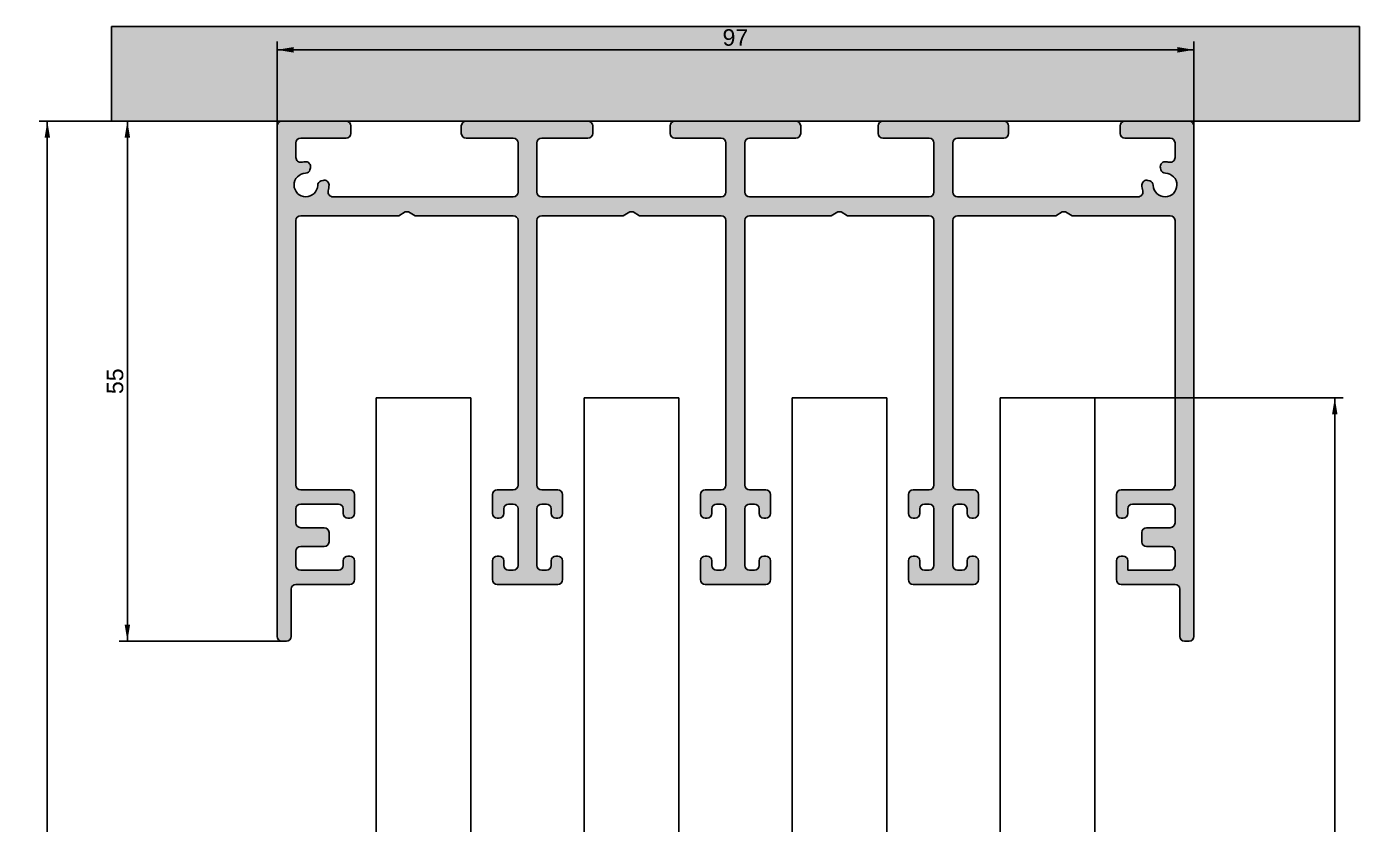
# Model space of a CAD drawing. Header units: millimetres. Extents: x -17 to 488, y 327 to 596.
# Drawn here: x -16.7 to 124.2, y 511.2 to 595.6 of the extents above; entities that cross this region are included whole.
import ezdxf
from ezdxf.enums import TextEntityAlignment as Align

# ---------------------------------------------------------------- set-up
doc = ezdxf.new("R2010")
doc.units = ezdxf.units.MM
doc.layers.add('Default', color=7, linetype='Continuous')
doc.layers.add('DV1_Default', color=7, linetype='Continuous')
doc.styles.add('SEACAD_Arial', font='arial.ttf')
doc.dimstyles.new('ISO', dxfattribs={"dimtxt": 1.75, "dimasz": 1.75, "dimexe": 0.875, "dimexo": 0, "dimgap": 0.4375, "dimtad": 1, "dimtxsty": 'SEACAD_Arial', "dimblk1": '_SE_FILLED', "dimblk2": '_SE_FILLED', "dimsah": 1, "dimcen": 0.875, "dimadec": 0, "dimazin": 0, "dimtfac": 0.5, "dimtdec": 3, "dimtmove": 0, "dimatfit": 3, "dimfxl": 1, "dimarcsym": 0})

# ---------------------------------------------------------------- blocks, each defined once
blk = doc.blocks.new('SE')
at = {"layer": 'DV1_Default', "linetype": 'Continuous'}
blk.add_hatch(color=7, dxfattribs=at).paths.add_polyline_path([(124.2454360403146, 595.5962113731784), (-7.75456395978763, 595.5962113731784), (-7.754563959801251, 585.5962113731784), (124.2454360403009, 585.5962113731784)])
h = blk.add_hatch(color=7, dxfattribs=at)
edge = h.paths.add_edge_path()
edge.add_arc((12.79543604008264, 578.8462113731782), 1.250000000000025, 91.60154959902047, 358.3984504009832, ccw=False)
edge.add_arc((12.74652586097871, 580.5955277523335), 0.4999999999999987, 271.6015495990196, 344.9999999999792)
edge.add_line((13.22948877412322, 580.4661182297821), (13.28326016466842, 580.6667957912903))
edge.add_arc((12.80029725152388, 580.7962053138418), 0.5000000000000058, 344.9999999999795, 449.8571655449235)
edge.add_arc((12.79543604008264, 578.8462113731782), 2.450000000000011, 89.85716554492406, 100.7451386598435)
edge.add_arc((12.24543604008263, 581.7444867224164), 0.4999999999999973, 180.0004510560847, 280.74513865984494, ccw=False)
edge.add_line((11.74543604009813, 581.7444827862095), (11.74543604008263, 583.2962113731783))
edge.add_arc((12.24543604008263, 583.2962113731785), 0.5000000000000004, 90, 180, ccw=False)
edge.add_line((12.24543604008263, 583.7962113731785), (17.04543604008263, 583.7962113731784))
edge.add_arc((17.04543604008263, 584.2962113731785), 0.5000000000000004, 270, 360)
edge.add_line((17.54543604008263, 584.2962113731785), (17.54543604008263, 585.0962113731787))
edge.add_arc((17.04543604008263, 585.0962113731782), 0.5000000000000004, 1.30276e-11, 90)
edge.add_line((17.04543604008263, 585.5962113731782), (10.24543604008263, 585.5962113731784))
edge.add_arc((10.24543604008263, 585.0962113731782), 0.5000000000000004, 90, 180)
edge.add_line((9.745436040082627, 585.0962113731782), (9.745436040082657, 531.0962113731783))
edge.add_arc((10.24543604008266, 531.0962113731784), 0.5000000000000004, 180, 270)
edge.add_line((10.24543604008266, 530.5962113731783), (10.74543604008266, 530.5962113731783))
edge.add_arc((10.74543604008266, 531.0962113731784), 0.5000000000000004, 270, 360)
edge.add_line((11.24543604008266, 531.0962113731784), (11.24543604008266, 536.0962113731784))
edge.add_arc((11.74543604008266, 536.0962113731784), 0.5000000000000004, 90, 180, ccw=False)
edge.add_line((11.74543604008266, 536.5962113731783), (17.44543604008266, 536.5962113731783))
edge.add_arc((17.44543604008266, 537.0962113731784), 0.5000000000000004, 270, 360)
edge.add_line((17.94543604008266, 537.0962113731784), (17.94543604008266, 539.0962113731784))
edge.add_arc((17.44543604008266, 539.0962113731784), 0.499999999999997, 0, 90)
edge.add_line((17.44543604008266, 539.5962113731783), (17.24543604008266, 539.5962113731783))
edge.add_arc((17.24543604008266, 539.0962113731784), 0.5000000000000004, 90, 180)
edge.add_line((16.74543604008266, 539.0962113731784), (16.74543604008266, 538.5962113731784))
edge.add_arc((16.24543604008266, 538.5962113731783), 0.5000000000000004, 270, 360, ccw=False)
edge.add_line((16.24543604008266, 538.0962113731784), (12.24543604008266, 538.0962113731784))
edge.add_arc((12.24543604008266, 538.5962113731783), 0.4999999999999727, 180, 270, ccw=False)
edge.add_line((11.74543604008269, 538.5962113731783), (11.74543604008266, 540.0962113731784))
edge.add_arc((12.24543604008266, 540.0962113731784), 0.5000000000000004, 90, 180, ccw=False)
edge.add_line((12.24543604008266, 540.5962113731783), (14.74543604008267, 540.5962113731783))
edge.add_arc((14.74543604008267, 541.0962113731784), 0.5000000000000004, 270, 360)
edge.add_line((15.24543604008267, 541.0962113731784), (15.24543604008266, 542.0962113731784))
edge.add_arc((14.74543604008266, 542.0962113731784), 0.5000000000000004, 0, 90)
edge.add_line((14.74543604008266, 542.5962113731783), (12.24543604008265, 542.5962113731783))
edge.add_arc((12.24543604008265, 543.0962113731784), 0.5000000000000004, 180, 270, ccw=False)
edge.add_line((11.74543604008265, 543.0962113731784), (11.74543604008265, 544.5962113731784))
edge.add_arc((12.24543604008265, 544.5962113731783), 0.5000000000000004, 90, 180, ccw=False)
edge.add_line((12.24543604008265, 545.0962113731783), (16.24543604008266, 545.0962113731784))
edge.add_arc((16.24543604008266, 544.5962113731783), 0.5000000000000004, 0, 90, ccw=False)
edge.add_line((16.74543604008266, 544.5962113731783), (16.74543604008266, 544.0962113731783))
edge.add_arc((17.24543604008266, 544.0962113731784), 0.5000000000000004, 180, 270)
edge.add_line((17.24543604008266, 543.5962113731784), (17.44543604008265, 543.5962113731783))
edge.add_arc((17.44543604008265, 544.0962113731784), 0.5000000000000004, 270, 360)
edge.add_line((17.94543604008265, 544.0962113731784), (17.94543604008265, 546.0962113731784))
edge.add_arc((17.44543604008265, 546.0962113731784), 0.5000000000000004, 0, 90)
edge.add_line((17.44543604008265, 546.5962113731783), (12.24543604008265, 546.5962113731783))
edge.add_arc((12.24543604008265, 547.0962113731784), 0.4999999999999727, 180, 270, ccw=False)
edge.add_line((11.74543604008268, 547.0962113731784), (11.74543604008264, 575.0962113731784))
edge.add_arc((12.24543604008264, 575.0962113731784), 0.5000000000000004, 90, 180, ccw=False)
edge.add_line((12.24543604008264, 575.5962113731787), (22.62378295371261, 575.5962113731784))
edge.add_line((22.62378295371261, 575.5962113731784), (23.31660327674016, 575.9962113731784))
edge.add_line((23.31660327674016, 575.9962113731782), (23.65660327674016, 575.9962113731782))
edge.add_line((23.65660327674016, 575.9962113731782), (24.34942359976771, 575.5962113731782))
edge.add_line((24.34942359976771, 575.5962113731784), (34.74160327674011, 575.5962113731784))
edge.add_arc((34.74160327674011, 575.0962113731784), 0.5000000000000004, 0, 90, ccw=False)
edge.add_line((35.24160327674011, 575.0962113731784), (35.24160327674013, 547.0962113731784))
edge.add_arc((34.74160327674013, 547.0962113731784), 0.5000000000000004, 270, 360, ccw=False)
edge.add_line((34.74160327674013, 546.5962113731783), (33.04160327674013, 546.5962113731783))
edge.add_arc((33.04160327674012, 546.0962113731784), 0.5000000000000004, 90, 180)
edge.add_line((32.54160327674012, 546.0962113731784), (32.54160327674013, 544.0962113731784))
edge.add_arc((33.04160327674013, 544.0962113731784), 0.499999999999997, 180, 270)
edge.add_line((33.04160327674013, 543.5962113731784), (33.24160327674012, 543.5962113731783))
edge.add_arc((33.24160327674012, 544.0962113731784), 0.5000000000000004, 270, 360)
edge.add_line((33.74160327674013, 544.0962113731784), (33.74160327674013, 544.5962113731784))
edge.add_arc((34.24160327674013, 544.5962113731783), 0.499999999999997, 90, 180, ccw=False)
edge.add_line((34.24160327674013, 545.0962113731783), (34.74160327674013, 545.0962113731784))
edge.add_arc((34.74160327674013, 544.5962113731783), 0.5000000000000004, 0, 90, ccw=False)
edge.add_line((35.24160327674013, 544.5962113731783), (35.24160327674013, 538.5962113731783))
edge.add_arc((34.74160327674014, 538.5962113731783), 0.499999999999997, 270, 360, ccw=False)
edge.add_line((34.74160327674014, 538.0962113731784), (34.24160327674013, 538.0962113731784))
edge.add_arc((34.24160327674013, 538.5962113731783), 0.5000000000000004, 180, 270, ccw=False)
edge.add_line((33.74160327674013, 538.5962113731783), (33.74160327674014, 539.0962113731783))
edge.add_arc((33.24160327674013, 539.0962113731784), 0.5000000000000004, 0, 90)
edge.add_line((33.24160327674013, 539.5962113731784), (33.04160327674013, 539.5962113731783))
edge.add_arc((33.04160327674013, 539.0962113731784), 0.5000000000000004, 90, 180)
edge.add_line((32.54160327674013, 539.0962113731784), (32.54160327674013, 537.0962113731784))
edge.add_arc((33.04160327674013, 537.0962113731784), 0.499999999999997, 180, 270)
edge.add_line((33.04160327674013, 536.5962113731784), (39.44160327674014, 536.5962113731783))
edge.add_arc((39.44160327674014, 537.0962113731784), 0.5000000000000004, 270, 360)
edge.add_line((39.94160327674014, 537.0962113731784), (39.94160327674013, 539.0962113731784))
edge.add_arc((39.44160327674013, 539.0962113731784), 0.4999999999999987, 0, 90)
edge.add_line((39.44160327674013, 539.5962113731783), (39.24160327674014, 539.5962113731783))
edge.add_arc((39.24160327674013, 539.0962113731784), 0.5000000000000004, 90, 180)
edge.add_line((38.74160327674013, 539.0962113731784), (38.74160327674013, 538.5962113731784))
edge.add_arc((38.24160327674013, 538.5962113731783), 0.5000000000000004, 270, 360, ccw=False)
edge.add_line((38.24160327674013, 538.0962113731784), (37.74160327674013, 538.0962113731784))
edge.add_arc((37.74160327674013, 538.5962113731783), 0.5000000000000004, 180, 270, ccw=False)
edge.add_line((37.24160327674013, 538.5962113731783), (37.24160327674013, 544.5962113731783))
edge.add_arc((37.74160327674011, 544.5962113731783), 0.5000000000000004, 90, 180, ccw=False)
edge.add_line((37.74160327674011, 545.0962113731783), (38.24160327674011, 545.0962113731784))
edge.add_arc((38.24160327674011, 544.5962113731783), 0.5000000000000004, 0, 90, ccw=False)
edge.add_line((38.74160327674011, 544.5962113731783), (38.74160327674011, 544.0962113731783))
edge.add_arc((39.24160327674011, 544.0962113731784), 0.4999999999999987, 180, 270)
edge.add_line((39.24160327674011, 543.5962113731784), (39.44160327674012, 543.5962113731783))
edge.add_arc((39.44160327674012, 544.0962113731784), 0.5000000000000004, 270, 360)
edge.add_line((39.94160327674012, 544.0962113731784), (39.94160327674012, 546.0962113731784))
edge.add_arc((39.44160327674012, 546.0962113731784), 0.4999999999999987, 0, 90)
edge.add_line((39.44160327674012, 546.5962113731783), (37.74160327674011, 546.5962113731783))
edge.add_arc((37.74160327674011, 547.0962113731784), 0.5000000000000004, 180, 270, ccw=False)
edge.add_line((37.24160327674011, 547.0962113731784), (37.24160327674011, 575.0962113731784))
edge.add_arc((37.74160327674011, 575.0962113731784), 0.5000000000000004, 90, 180, ccw=False)
edge.add_line((37.74160327674011, 575.5962113731787), (46.37557787295572, 575.5962113731784))
edge.add_line((46.37557787295572, 575.5962113731784), (47.06839819598328, 575.9962113731784))
edge.add_line((47.06839819598328, 575.9962113731784), (47.41480835749704, 575.9962113731784))
edge.add_line((47.41480835749704, 575.9962113731784), (48.1076286805246, 575.5962113731784))
edge.add_line((48.1076286805246, 575.5962113731787), (56.74160327674021, 575.5962113731784))
edge.add_arc((56.74160327674021, 575.0962113731784), 0.5000000000000004, 0, 90, ccw=False)
edge.add_line((57.24160327674021, 575.0962113731784), (57.24160327674021, 547.0962113731784))
edge.add_arc((56.74160327674021, 547.0962113731784), 0.5000000000000004, 270, 360, ccw=False)
edge.add_line((56.74160327674021, 546.5962113731783), (55.0416032767402, 546.5962113731784))
edge.add_arc((55.04160327674023, 546.0962113731784), 0.4999999999999727, 90, 180)
edge.add_line((54.54160327674025, 546.0962113731784), (54.54160327674022, 544.0962113731784))
edge.add_arc((55.04160327674023, 544.0962113731784), 0.4999999999999987, 180, 270)
edge.add_line((55.04160327674023, 543.5962113731784), (55.24160327674023, 543.5962113731784))
edge.add_arc((55.24160327674021, 544.0962113731784), 0.4999999999999727, 270, 360)
edge.add_line((55.74160327674019, 544.0962113731784), (55.74160327674021, 544.5962113731784))
edge.add_arc((56.24160327674021, 544.5962113731784), 0.499999999999997, 90, 180, ccw=False)
edge.add_line((56.24160327674021, 545.0962113731784), (56.74160327674021, 545.0962113731784))
edge.add_arc((56.74160327674021, 544.5962113731784), 0.5000000000000004, 0, 90, ccw=False)
edge.add_line((57.24160327674021, 544.5962113731784), (57.24160327674021, 538.5962113731784))
edge.add_arc((56.74160327674021, 538.5962113731783), 0.5000000000000004, 270, 360, ccw=False)
edge.add_line((56.74160327674021, 538.0962113731784), (56.24160327674021, 538.0962113731784))
edge.add_arc((56.24160327674021, 538.5962113731783), 0.4999999999999727, 180, 270, ccw=False)
edge.add_line((55.74160327674024, 538.5962113731783), (55.74160327674021, 539.0962113731783))
edge.add_arc((55.24160327674023, 539.0962113731784), 0.499999999999997, 0, 90.00000000000084)
edge.add_line((55.24160327674021, 539.5962113731783), (55.04160327674023, 539.5962113731784))
edge.add_arc((55.04160327674023, 539.0962113731784), 0.5000000000000004, 90, 180)
edge.add_line((54.54160327674022, 539.0962113731784), (54.54160327674022, 537.0962113731784))
edge.add_arc((55.04160327674023, 537.0962113731784), 0.4999999999999987, 180, 270)
edge.add_line((55.04160327674023, 536.5962113731784), (61.44160327674022, 536.5962113731784))
edge.add_arc((61.44160327674022, 537.0962113731784), 0.5000000000000004, 270, 360)
edge.add_line((61.94160327674022, 537.0962113731784), (61.94160327674022, 539.0962113731784))
edge.add_arc((61.44160327674022, 539.0962113731784), 0.5000000000000004, 0, 90)
edge.add_line((61.44160327674022, 539.5962113731784), (61.24160327674021, 539.5962113731784))
edge.add_arc((61.24160327674021, 539.0962113731784), 0.5000000000000004, 90, 180)
edge.add_line((60.74160327674021, 539.0962113731784), (60.74160327674021, 538.5962113731784))
edge.add_arc((60.24160327674021, 538.5962113731784), 0.4999999999999987, 270, 360, ccw=False)
edge.add_line((60.24160327674021, 538.0962113731787), (59.74160327674021, 538.0962113731784))
edge.add_arc((59.74160327674021, 538.5962113731784), 0.5000000000000004, 180, 270, ccw=False)
edge.add_line((59.24160327674021, 538.5962113731784), (59.24160327674021, 544.5962113731784))
edge.add_arc((59.74160327674021, 544.5962113731784), 0.4999999999999987, 90, 180, ccw=False)
edge.add_line((59.74160327674021, 545.0962113731784), (60.24160327674021, 545.0962113731784))
edge.add_arc((60.24160327674021, 544.5962113731784), 0.5000000000000004, 0, 90, ccw=False)
edge.add_line((60.74160327674021, 544.5962113731784), (60.74160327674021, 544.0962113731784))
edge.add_arc((61.24160327674021, 544.0962113731784), 0.4999999999999987, 180, 270)
edge.add_line((61.24160327674021, 543.5962113731784), (61.44160327674022, 543.5962113731784))
edge.add_arc((61.44160327674022, 544.0962113731784), 0.5000000000000004, 270, 360)
edge.add_line((61.94160327674022, 544.0962113731784), (61.94160327674021, 546.0962113731784))
edge.add_arc((61.44160327674022, 546.0962113731784), 0.499999999999997, 0, 90.00000000000084)
edge.add_line((61.44160327674021, 546.5962113731783), (59.74160327674021, 546.5962113731783))
edge.add_arc((59.74160327674021, 547.0962113731784), 0.5000000000000004, 180, 270, ccw=False)
edge.add_line((59.24160327674021, 547.0962113731784), (59.24160327674021, 575.0962113731784))
edge.add_arc((59.74160327674021, 575.0962113731784), 0.4999999999999987, 90, 180, ccw=False)
edge.add_line((59.74160327674021, 575.5962113731784), (68.3755778729559, 575.5962113731784))
edge.add_line((68.3755778729559, 575.5962113731784), (69.06839819598346, 575.9962113731784))
edge.add_line((69.06839819598346, 575.9962113731782), (69.41480835749722, 575.9962113731784))
edge.add_line((69.41480835749722, 575.9962113731784), (70.10762868052477, 575.5962113731784))
edge.add_line((70.10762868052477, 575.5962113731787), (78.74160327674048, 575.5962113731784))
edge.add_arc((78.74160327674048, 575.0962113731784), 0.5000000000000004, 0, 90, ccw=False)
edge.add_line((79.24160327674048, 575.0962113731784), (79.24160327674048, 547.0962113731784))
edge.add_arc((78.74160327674048, 547.0962113731784), 0.5000000000000004, 270, 360, ccw=False)
edge.add_line((78.74160327674048, 546.5962113731783), (77.04160327674049, 546.5962113731784))
edge.add_arc((77.04160327674046, 546.0962113731784), 0.5000000000000004, 90, 180)
edge.add_line((76.54160327674046, 546.0962113731784), (76.54160327674046, 544.0962113731784))
edge.add_arc((77.04160327674046, 544.0962113731784), 0.5000000000000004, 180, 270)
edge.add_line((77.04160327674046, 543.5962113731784), (77.24160327674048, 543.5962113731784))
edge.add_arc((77.24160327674048, 544.0962113731784), 0.5000000000000004, 270, 360)
edge.add_line((77.74160327674048, 544.0962113731784), (77.74160327674048, 544.5962113731784))
edge.add_arc((78.24160327674048, 544.5962113731784), 0.4999999999999935, 90, 180, ccw=False)
edge.add_line((78.24160327674048, 545.0962113731784), (78.74160327674048, 545.0962113731784))
edge.add_arc((78.74160327674048, 544.5962113731784), 0.5000000000000004, 0, 90, ccw=False)
edge.add_line((79.24160327674048, 544.5962113731784), (79.24160327674048, 538.5962113731784))
edge.add_arc((78.74160327674048, 538.5962113731784), 0.5000000000000004, 270, 360, ccw=False)
edge.add_line((78.74160327674048, 538.0962113731784), (78.24160327674048, 538.0962113731784))
edge.add_arc((78.24160327674048, 538.5962113731784), 0.5000000000000004, 180, 270, ccw=False)
edge.add_line((77.74160327674048, 538.5962113731784), (77.74160327674048, 539.0962113731784))
edge.add_arc((77.24160327674048, 539.0962113731784), 0.4999999999999935, 0, 90)
edge.add_line((77.24160327674048, 539.5962113731783), (77.04160327674046, 539.5962113731784))
edge.add_arc((77.04160327674046, 539.0962113731784), 0.5000000000000004, 90, 180)
edge.add_line((76.54160327674046, 539.0962113731784), (76.54160327674046, 537.0962113731784))
edge.add_arc((77.04160327674046, 537.0962113731784), 0.499999999999997, 180, 270)
edge.add_line((77.04160327674046, 536.5962113731784), (83.44160327674048, 536.5962113731784))
edge.add_arc((83.44160327674048, 537.0962113731784), 0.5000000000000004, 270, 360)
edge.add_line((83.94160327674048, 537.0962113731784), (83.94160327674048, 539.0962113731784))
edge.add_arc((83.44160327674048, 539.0962113731784), 0.5000000000000004, 0, 90)
edge.add_line((83.44160327674048, 539.5962113731784), (83.24160327674048, 539.5962113731784))
edge.add_arc((83.24160327674048, 539.0962113731784), 0.5000000000000004, 90, 180)
edge.add_line((82.74160327674048, 539.0962113731784), (82.74160327674048, 538.5962113731784))
edge.add_arc((82.24160327674048, 538.5962113731784), 0.5000000000000004, 270, 360, ccw=False)
edge.add_line((82.24160327674048, 538.0962113731784), (81.74160327674048, 538.0962113731784))
edge.add_arc((81.74160327674048, 538.5962113731784), 0.5000000000000004, 180, 270, ccw=False)
edge.add_line((81.24160327674048, 538.5962113731784), (81.24160327674048, 544.5962113731784))
edge.add_arc((81.74160327674048, 544.5962113731784), 0.5000000000000004, 90, 180, ccw=False)
edge.add_line((81.74160327674048, 545.0962113731787), (82.24160327674048, 545.0962113731784))
edge.add_arc((82.24160327674048, 544.5962113731784), 0.5000000000000004, 0, 90, ccw=False)
edge.add_line((82.74160327674048, 544.5962113731784), (82.74160327674048, 544.0962113731784))
edge.add_arc((83.24160327674048, 544.0962113731784), 0.5000000000000004, 180, 270)
edge.add_line((83.24160327674048, 543.5962113731784), (83.44160327674047, 543.5962113731784))
edge.add_arc((83.44160327674047, 544.0962113731784), 0.5000000000000004, 270, 360)
edge.add_line((83.94160327674047, 544.0962113731784), (83.94160327674047, 546.0962113731784))
edge.add_arc((83.44160327674047, 546.0962113731784), 0.5000000000000004, 0, 90)
edge.add_line((83.44160327674047, 546.5962113731783), (81.74160327674045, 546.5962113731784))
edge.add_arc((81.74160327674048, 547.0962113731784), 0.5000000000000004, 180, 270, ccw=False)
edge.add_line((81.24160327674048, 547.0962113731784), (81.24160327674048, 575.0962113731784))
edge.add_arc((81.74160327674045, 575.0962113731784), 0.5000000000000004, 90, 180, ccw=False)
edge.add_line((81.74160327674045, 575.5962113731787), (92.12749425462708, 575.5962113731784))
edge.add_line((92.12749425462708, 575.5962113731784), (92.82031457765464, 575.9962113731784))
edge.add_line((92.82031457765464, 575.9962113731784), (93.16672473916842, 575.9962113731784))
edge.add_line((93.16672473916843, 575.9962113731784), (93.859545062196, 575.5962113731782))
edge.add_line((93.859545062196, 575.5962113731784), (104.2454360400826, 575.5962113731784))
edge.add_arc((104.2454360400826, 575.0962113731784), 0.5000000000000004, 0, 90, ccw=False)
edge.add_line((104.7454360400826, 575.0962113731784), (104.7454360400827, 547.0962113731784))
edge.add_arc((104.2454360400827, 547.0962113731784), 0.5000000000000004, 270, 360, ccw=False)
edge.add_line((104.2454360400827, 546.5962113731783), (99.04543604008265, 546.5962113731784))
edge.add_arc((99.04543604008266, 546.0962113731784), 0.5000000000000004, 90, 180)
edge.add_line((98.54543604008266, 546.0962113731784), (98.54543604008266, 544.0962113731784))
edge.add_arc((99.04543604008266, 544.0962113731784), 0.5000000000000004, 180, 270)
edge.add_line((99.04543604008266, 543.5962113731784), (99.24543604008265, 543.5962113731784))
edge.add_arc((99.24543604008265, 544.0962113731784), 0.5000000000000004, 270, 360)
edge.add_line((99.74543604008265, 544.0962113731784), (99.74543604008265, 544.5962113731784))
edge.add_arc((100.2454360400827, 544.5962113731784), 0.5000000000000004, 90, 180, ccw=False)
edge.add_line((100.2454360400827, 545.0962113731787), (104.2454360400827, 545.0962113731784))
edge.add_arc((104.2454360400827, 544.5962113731784), 0.5000000000000004, 0, 90, ccw=False)
edge.add_line((104.7454360400827, 544.5962113731784), (104.7454360400827, 543.0962113731784))
edge.add_arc((104.2454360400827, 543.0962113731784), 0.5000000000000004, 270, 360, ccw=False)
edge.add_line((104.2454360400827, 542.5962113731783), (101.7454360400827, 542.5962113731784))
edge.add_arc((101.7454360400827, 542.0962113731784), 0.5000000000000004, 90, 180)
edge.add_line((101.2454360400827, 542.0962113731784), (101.2454360400827, 541.0962113731784))
edge.add_arc((101.7454360400827, 541.0962113731784), 0.5000000000000004, 180, 270)
edge.add_line((101.7454360400827, 540.5962113731783), (104.2454360400827, 540.5962113731784))
edge.add_arc((104.2454360400827, 540.0962113731784), 0.5000000000000004, 0, 90, ccw=False)
edge.add_line((104.7454360400827, 540.0962113731784), (104.7454360400827, 538.5962113731784))
edge.add_arc((104.2454360400827, 538.5962113731784), 0.5000000000000004, 270, 360, ccw=False)
edge.add_line((104.2454360400827, 538.0962113731784), (99.74543604008265, 538.0962113731784))
edge.add_line((99.74543604008265, 538.0962113731784), (99.74543604008268, 539.0962113731784))
edge.add_arc((99.24543604008268, 539.0962113731784), 0.5000000000000004, 0, 90)
edge.add_line((99.24543604008268, 539.5962113731784), (99.04543604008268, 539.5962113731784))
edge.add_arc((99.04543604008268, 539.0962113731784), 0.4999999999999727, 90, 180)
edge.add_line((98.5454360400827, 539.0962113731784), (98.54543604008268, 537.0962113731784))
edge.add_arc((99.04543604008268, 537.0962113731784), 0.5000000000000004, 180, 270)
edge.add_line((99.04543604008268, 536.5962113731783), (104.7454360400827, 536.5962113731784))
edge.add_arc((104.7454360400827, 536.0962113731784), 0.4999999999999727, 0, 90, ccw=False)
edge.add_line((105.2454360400826, 536.0962113731784), (105.2454360400827, 531.0962113731784))
edge.add_arc((105.7454360400827, 531.0962113731784), 0.5000000000000004, 180, 270)
edge.add_line((105.7454360400827, 530.5962113731783), (106.2454360400827, 530.5962113731784))
edge.add_arc((106.2454360400827, 531.0962113731784), 0.5000000000000004, 270, 360)
edge.add_line((106.7454360400827, 531.0962113731784), (106.7454360400826, 585.0962113731787))
edge.add_arc((106.2454360400826, 585.0962113731784), 0.5000000000000004, 0, 90)
edge.add_line((106.2454360400826, 585.5962113731787), (99.44543604008264, 585.5962113731784))
edge.add_arc((99.44543604008264, 585.0962113731784), 0.5000000000000004, 90, 180)
edge.add_line((98.94543604008264, 585.0962113731784), (98.94543604008264, 584.2962113731784))
edge.add_arc((99.44543604008264, 584.2962113731785), 0.5000000000000004, 180, 270)
edge.add_line((99.44543604008264, 583.7962113731785), (104.2454360400826, 583.7962113731785))
edge.add_arc((104.2454360400826, 583.2962113731785), 0.5000000000000004, 0, 90, ccw=False)
edge.add_line((104.7454360400826, 583.2962113731785), (104.7454360400826, 581.7444827862097))
edge.add_arc((104.2454360400826, 581.7444867224164), 0.5000000000154942, 259.2548613401551, 359.99954894392835, ccw=False)
edge.add_arc((103.6954360400826, 578.8462113731784), 2.45000000000001, 79.25486134015559, 90.14283445507655)
edge.add_arc((103.6905748286414, 580.7962053138418), 0.4999999999999901, 90.14283445507805, 195.0000000000079)
edge.add_line((103.2076119154969, 580.6667957912904), (103.261383306042, 580.4661182297823))
edge.add_arc((103.7443462191865, 580.5955277523335), 0.5000000000000058, 195.000000000007, 268.3984504009818)
edge.add_arc((103.6954360400826, 578.8462113731784), 1.249999999999997, -178.39845040097805, 88.39845040097998, ccw=False)
edge.add_arc((101.9461196609276, 578.7973011940745), 0.4999999999999985, 1.601549599016822, 75.00000000000084)
edge.add_line((102.0755291834789, 579.2802641072192), (101.8748516219707, 579.3340354977643))
edge.add_arc((101.7454420994194, 578.8510725846196), 0.5000000000000022, 74.99999999999926, 179.8571655449057)
edge.add_arc((103.6954360400826, 578.8462113731784), 2.449999999999997, 179.8571655449225, 194.7283956008885)
edge.add_arc((100.8423675165452, 578.0962113731784), 0.5000000000000053, -90, 14.728395600884028, ccw=False)
edge.add_line((100.8423675165452, 577.5962113731784), (81.74160327674045, 577.5962113731784))
edge.add_arc((81.74160327674045, 578.0962113731784), 0.5000000000000004, 180, 270, ccw=False)
edge.add_line((81.24160327674045, 578.0962113731784), (81.24160327674045, 583.2962113731784))
edge.add_arc((81.74160327674045, 583.2962113731785), 0.5000000000000004, 90, 180, ccw=False)
edge.add_line((81.74160327674045, 583.7962113731785), (86.64160327674045, 583.7962113731785))
edge.add_arc((86.64160327674045, 584.2962113731785), 0.5000000000000004, 270, 360)
edge.add_line((87.14160327674045, 584.2962113731785), (87.14160327674045, 585.0962113731787))
edge.add_arc((86.64160327674045, 585.0962113731784), 0.5000000000000004, 0, 90)
edge.add_line((86.64160327674045, 585.5962113731787), (73.84160327674047, 585.5962113731784))
edge.add_arc((73.84160327674047, 585.0962113731784), 0.4999999999999727, 90, 180)
edge.add_line((73.3416032767405, 585.0962113731784), (73.34160327674047, 584.2962113731784))
edge.add_arc((73.84160327674047, 584.2962113731785), 0.5000000000000004, 180, 269.9999999999984)
edge.add_line((73.84160327674046, 583.7962113731785), (78.74160327674045, 583.7962113731784))
edge.add_arc((78.74160327674045, 583.2962113731785), 0.4999999999999727, 0, 90, ccw=False)
edge.add_line((79.24160327674043, 583.2962113731785), (79.24160327674048, 578.0962113731787))
edge.add_arc((78.74160327674048, 578.0962113731784), 0.5000000000000004, 270, 360, ccw=False)
edge.add_line((78.74160327674048, 577.5962113731787), (59.74160327674021, 577.5962113731784))
edge.add_arc((59.74160327674019, 578.0962113731784), 0.5000000000000004, 180, 270.0000000000008, ccw=False)
edge.add_line((59.24160327674019, 578.0962113731784), (59.24160327674021, 583.2962113731784))
edge.add_arc((59.74160327674019, 583.2962113731785), 0.4999999999999987, 90, 180, ccw=False)
edge.add_line((59.74160327674019, 583.7962113731784), (64.64160327674021, 583.7962113731784))
edge.add_arc((64.64160327674021, 584.2962113731785), 0.5000000000000004, 270, 360)
edge.add_line((65.14160327674021, 584.2962113731785), (65.14160327674018, 585.0962113731787))
edge.add_arc((64.64160327674018, 585.0962113731782), 0.499999999999997, 0, 90)
edge.add_line((64.64160327674018, 585.5962113731782), (51.84160327674021, 585.5962113731784))
edge.add_arc((51.84160327674021, 585.0962113731782), 0.5000000000000004, 90, 180)
edge.add_line((51.34160327674021, 585.0962113731782), (51.34160327674021, 584.2962113731783))
edge.add_arc((51.84160327674021, 584.2962113731785), 0.4999999999999996, 180, 270)
edge.add_line((51.84160327674021, 583.7962113731785), (56.74160327674021, 583.7962113731784))
edge.add_arc((56.74160327674021, 583.2962113731785), 0.5000000000000004, 0, 90, ccw=False)
edge.add_line((57.24160327674021, 583.2962113731785), (57.24160327674021, 578.0962113731787))
edge.add_arc((56.74160327674021, 578.0962113731784), 0.5000000000000004, 270.0000000000008, 360, ccw=False)
edge.add_line((56.74160327674021, 577.5962113731787), (37.74160327674011, 577.5962113731784))
edge.add_arc((37.7416032767401, 578.0962113731784), 0.5000000000000004, 180, 270.0000000000008, ccw=False)
edge.add_line((37.2416032767401, 578.0962113731784), (37.2416032767401, 583.2962113731784))
edge.add_arc((37.7416032767401, 583.2962113731785), 0.4999999999999987, 90, 180, ccw=False)
edge.add_line((37.7416032767401, 583.7962113731784), (42.64160327674011, 583.7962113731784))
edge.add_arc((42.64160327674011, 584.2962113731785), 0.5000000000000004, 270, 360)
edge.add_line((43.14160327674011, 584.2962113731785), (43.14160327674011, 585.0962113731787))
edge.add_arc((42.64160327674011, 585.0962113731782), 0.4999999999999987, 0, 90)
edge.add_line((42.64160327674011, 585.5962113731782), (29.7416032767401, 585.5962113731784))
edge.add_arc((29.7416032767401, 585.0962113731782), 0.5000000000000004, 90, 180)
edge.add_line((29.2416032767401, 585.0962113731782), (29.2416032767401, 584.2962113731783))
edge.add_arc((29.74160327674009, 584.2962113731785), 0.499999999999997, 180, 270)
edge.add_line((29.74160327674009, 583.7962113731785), (34.7416032767401, 583.7962113731784))
edge.add_arc((34.7416032767401, 583.2962113731785), 0.4999999999999727, 0, 90, ccw=False)
edge.add_line((35.24160327674007, 583.2962113731785), (35.2416032767401, 578.0962113731787))
edge.add_arc((34.74160327674011, 578.0962113731784), 0.499999999999997, 270, 360, ccw=False)
edge.add_line((34.74160327674011, 577.5962113731787), (15.64850456362006, 577.5962113731784))
edge.add_arc((15.64850456362006, 578.0962113731784), 0.5000000000000004, 165.2716043991159, 270, ccw=False)
edge.add_arc((12.79543604008264, 578.8462113731782), 2.449999999999996, 345.2716043991142, 360.1428344550775)
edge.add_arc((14.74542998074587, 578.8510725846196), 0.4999999999999971, 0.1428344550812655, 104.9999999999996)
edge.add_line((14.61602045819461, 579.3340354977641), (14.4153428966864, 579.280264107219))
edge.add_arc((14.54475241923766, 578.7973011940745), 0.5000000000000022, 105.0000000000031, 178.3984504009832)
at = {"layer": 'DV1_Default', "color": 7, "linetype": 'Continuous'}
for p, q in [((-7.7545639598, 595.5962113732), (124.2454360403, 595.5962113732)), ((-7.7545639598, 595.5962113732), (-7.7545639598, 585.5962113732)), ((124.2454360403, 585.5962113732), (124.2454360403, 595.5962113732)), ((-7.7545639598, 585.5962113732), (124.2454360403, 585.5962113732)), ((29.7416032767, 585.5962113732), (42.6416032767, 585.5962113732)), ((51.8416032767, 585.5962113732), (64.6416032767, 585.5962113732)), ((73.8416032767, 585.5962113732), (86.6416032767, 585.5962113732)), ((99.4454360401, 585.5962113732), (106.2454360401, 585.5962113732)), ((9.7454360401, 531.0962113732), (9.7454360401, 585.0962113732)), ((12.2454360401, 583.7962113732), (17.0454360401, 583.7962113732)), ((17.5454360401, 584.2962113732), (17.5454360401, 585.0962113732)), ((29.2416032767, 585.0962113732), (29.2416032767, 584.2962113732)), ((29.7416032767, 583.7962113732), (34.7416032767, 583.7962113732)), ((37.7416032767, 583.7962113732), (42.6416032767, 583.7962113732)), ((43.1416032767, 584.2962113732), (43.1416032767, 585.0962113732)), ((51.3416032767, 585.0962113732), (51.3416032767, 584.2962113732)), ((51.8416032767, 583.7962113732), (56.7416032767, 583.7962113732)), ((59.7416032767, 583.7962113732), (64.6416032767, 583.7962113732)), ((65.1416032767, 584.2962113732), (65.1416032767, 585.0962113732)), ((73.3416032767, 585.0962113732), (73.3416032767, 584.2962113732)), ((73.8416032767, 583.7962113732), (78.7416032767, 583.7962113732)), ((81.7416032767, 583.7962113732), (86.6416032767, 583.7962113732)), ((87.1416032767, 584.2962113732), (87.1416032767, 585.0962113732)), ((98.9454360401, 585.0962113732), (98.9454360401, 584.2962113732)), ((99.4454360401, 583.7962113732), (104.2454360401, 583.7962113732)), ((106.7454360401, 585.0962113732), (106.7454360401, 531.0962113732)), ((11.7454360401, 581.7444827862), (11.7454360401, 583.2962113732)), ((35.2416032767, 583.2962113732), (35.2416032767, 578.0962113732)), ((37.2416032767, 578.0962113732), (37.2416032767, 583.2962113732)), ((57.2416032767, 583.2962113732), (57.2416032767, 578.0962113732)), ((59.2416032767, 578.0962113732), (59.2416032767, 583.2962113732)), ((79.2416032767, 583.2962113732), (79.2416032767, 578.0962113732)), ((81.2416032767, 578.0962113732), (81.2416032767, 583.2962113732)), ((104.7454360401, 583.2962113732), (104.7454360401, 581.7444827862)), ((13.2832601647, 580.6667957912999), (13.2294887741, 580.4661182298)), ((103.261383306, 580.4661182298), (103.2076119155, 580.6667957912999)), ((14.6160204582, 579.3340354978), (14.4153428967, 579.2802641072)), ((102.0755291835, 579.2802641072), (101.874851622, 579.3340354978)), ((15.6485045636, 577.5962113732), (34.7416032767, 577.5962113732)), ((37.7416032767, 577.5962113732), (56.7416032767, 577.5962113732)), ((59.7416032767, 577.5962113732), (78.7416032767, 577.5962113732)), ((81.7416032767, 577.5962113732), (100.8423675165, 577.5962113732)), ((22.6237829537, 575.5962113732), (12.2454360401, 575.5962113732)), ((22.6237829537, 575.5962113732), (23.3166032767, 575.9962113732)), ((23.6566032767, 575.9962113732), (23.3166032767, 575.9962113732)), ((23.6566032767, 575.9962113732), (24.3494235998, 575.5962113732)), ((34.7416032767, 575.5962113732), (24.3494235998, 575.5962113732)), ((46.375577873, 575.5962113732), (37.7416032767, 575.5962113732)), ((46.375577873, 575.5962113732), (47.068398196, 575.9962113732)), ((47.068398196, 575.9962113732), (47.4148083575, 575.9962113732)), ((47.4148083575, 575.9962113732), (48.1076286805, 575.5962113732)), ((56.7416032767, 575.5962113732), (48.1076286805, 575.5962113732)), ((68.375577873, 575.5962113732), (59.7416032767, 575.5962113732)), ((68.375577873, 575.5962113732), (69.068398196, 575.9962113732)), ((69.068398196, 575.9962113732), (69.4148083575, 575.9962113732)), ((69.4148083575, 575.9962113732), (70.1076286805, 575.5962113732)), ((78.7416032767, 575.5962113732), (70.1076286805, 575.5962113732)), ((92.1274942546, 575.5962113732), (81.7416032767, 575.5962113732)), ((92.1274942546, 575.5962113732), (92.8203145777, 575.9962113732)), ((92.8203145777, 575.9962113732), (93.1667247392, 575.9962113732)), ((93.1667247392, 575.9962113732), (93.8595450622, 575.5962113732)), ((104.2454360401, 575.5962113732), (93.8595450622, 575.5962113732)), ((11.7454360401, 547.0962113732), (11.7454360401, 575.0962113732)), ((35.2416032767, 575.0962113732), (35.2416032767, 547.0962113732)), ((37.2416032767, 547.0962113732), (37.2416032767, 575.0962113732)), ((57.2416032767, 575.0962113732), (57.2416032767, 547.0962113732)), ((59.2416032767, 547.0962113732), (59.2416032767, 575.0962113732)), ((79.2416032767, 575.0962113732), (79.2416032767, 547.0962113732)), ((81.2416032767, 547.0962113732), (81.2416032767, 575.0962113732)), ((104.7454360401, 575.0962113732), (104.7454360401, 547.0962113732)), ((20.2454360397, 556.3288144045999), (20.2454360397, 426.8288144046)), ((30.2454360397, 556.3288144045999), (20.2454360397, 556.3288144045999)), ((30.2454360397, 556.3288144045999), (30.2454360397, 426.8288144046)), ((42.2454360405, 426.8288144042), (42.2454360405, 556.3288144042)), ((42.2454360405, 556.3288144042), (52.2454360405, 556.3288144042)), ((52.2454360405, 426.8288144042), (52.2454360405, 556.3288144042)), ((64.2454360405, 426.8288144042), (64.2454360405, 556.3288144042)), ((64.2454360405, 556.3288144042), (74.2454360405, 556.3288144042)), ((74.2454360405, 426.8288144042), (74.2454360405, 556.3288144042)), ((86.2454360405, 426.8262113732), (86.2454360405, 556.3262113732)), ((86.2454360405, 556.3262113732), (96.2454360405, 556.3262113732)), ((96.2454360405, 426.8262113732), (96.2454360405, 556.3262113732)), ((12.2454360401, 546.5962113732), (17.4454360401, 546.5962113732)), ((17.9454360401, 546.0962113732), (17.9454360401, 544.0962113732)), ((32.5416032767, 546.0962113732), (32.5416032767, 544.0962113732)), ((34.7416032767, 546.5962113732), (33.0416032767, 546.5962113732)), ((39.4416032767, 546.5962113732), (37.7416032767, 546.5962113732)), ((39.9416032767, 544.0962113732), (39.9416032767, 546.0962113732)), ((54.5416032767, 544.0962113732), (54.5416032767, 546.0962113732)), ((55.0416032767, 546.5962113732), (56.7416032767, 546.5962113732)), ((61.4416032767, 546.5962113732), (59.7416032767, 546.5962113732)), ((61.9416032767, 544.0962113732), (61.9416032767, 546.0962113732)), ((76.5416032767, 544.0962113732), (76.5416032767, 546.0962113732)), ((77.0416032767, 546.5962113732), (78.7416032767, 546.5962113732)), ((83.44160327670001, 546.5962113732), (81.7416032767, 546.5962113732)), ((83.94160327670001, 544.0962113732), (83.94160327670001, 546.0962113732)), ((98.5454360401, 544.0962113732), (98.5454360401, 546.0962113732)), ((99.0454360401, 546.5962113732), (104.2454360401, 546.5962113732)), ((11.7454360401, 543.0962113732), (11.7454360401, 544.5962113732)), ((16.2454360401, 545.0962113732), (12.2454360401, 545.0962113732)), ((16.7454360401, 544.0962113732), (16.7454360401, 544.5962113732)), ((33.7416032767, 544.0962113732), (33.7416032767, 544.5962113732)), ((34.2416032767, 545.0962113732), (34.7416032767, 545.0962113732)), ((35.2416032767, 544.5962113732), (35.2416032767, 538.5962113732)), ((37.2416032767, 538.5962113732), (37.2416032767, 544.5962113732)), ((37.7416032767, 545.0962113732), (38.2416032767, 545.0962113732)), ((38.7416032767, 544.5962113732), (38.7416032767, 544.0962113732)), ((55.7416032767, 544.5962113732), (55.7416032767, 544.0962113732)), ((56.7416032767, 545.0962113732), (56.2416032767, 545.0962113732)), ((57.2416032767, 544.5962113732), (57.2416032767, 538.5962113732)), ((59.2416032767, 538.5962113732), (59.2416032767, 544.5962113732)), ((59.7416032767, 545.0962113732), (60.2416032767, 545.0962113732)), ((60.7416032767, 544.5962113732), (60.7416032767, 544.0962113732)), ((77.7416032767, 544.5962113732), (77.7416032767, 544.0962113732)), ((78.7416032767, 545.0962113732), (78.2416032767, 545.0962113732)), ((79.2416032767, 544.5962113732), (79.2416032767, 538.5962113732)), ((81.2416032767, 538.5962113732), (81.2416032767, 544.5962113732)), ((81.7416032767, 545.0962113732), (82.2416032767, 545.0962113732)), ((82.7416032767, 544.5962113732), (82.7416032767, 544.0962113732)), ((99.7454360401, 544.5962113732), (99.7454360401, 544.0962113732)), ((104.2454360401, 545.0962113732), (100.2454360401, 545.0962113732)), ((104.7454360401, 544.5962113732), (104.7454360401, 543.0962113732)), ((17.4454360401, 543.5962113732), (17.2454360401, 543.5962113732)), ((33.0416032767, 543.5962113732), (33.2416032767, 543.5962113732)), ((39.2416032767, 543.5962113732), (39.4416032767, 543.5962113732)), ((55.2416032767, 543.5962113732), (55.0416032767, 543.5962113732)), ((61.2416032767, 543.5962113732), (61.4416032767, 543.5962113732)), ((77.2416032767, 543.5962113732), (77.0416032767, 543.5962113732)), ((83.2416032767, 543.5962113732), (83.44160327670001, 543.5962113732)), ((99.2454360401, 543.5962113732), (99.0454360401, 543.5962113732)), ((12.2454360401, 542.5962113732), (14.7454360401, 542.5962113732)), ((15.2454360401, 542.0962113732), (15.2454360401, 541.0962113732)), ((101.2454360401, 542.0962113732), (101.2454360401, 541.0962113732)), ((104.2454360401, 542.5962113732), (101.7454360401, 542.5962113732)), ((11.7454360401, 538.5962113732), (11.7454360401, 540.0962113732)), ((14.7454360401, 540.5962113732), (12.2454360401, 540.5962113732)), ((101.7454360401, 540.5962113732), (104.2454360401, 540.5962113732)), ((104.7454360401, 540.0962113732), (104.7454360401, 538.5962113732)), ((16.7454360401, 538.5962113732), (16.7454360401, 539.0962113732)), ((17.2454360401, 539.5962113732), (17.4454360401, 539.5962113732)), ((17.9454360401, 539.0962113732), (17.9454360401, 537.0962113732)), ((32.5416032767, 537.0962113732), (32.5416032767, 539.0962113732)), ((33.0416032767, 539.5962113732), (33.2416032767, 539.5962113732)), ((33.7416032767, 539.0962113732), (33.7416032767, 538.5962113732)), ((38.7416032767, 539.0962113732), (38.7416032767, 538.5962113732)), ((39.4416032767, 539.5962113732), (39.2416032767, 539.5962113732)), ((39.9416032767, 537.0962113732), (39.9416032767, 539.0962113732)), ((54.5416032767, 537.0962113732), (54.5416032767, 539.0962113732)), ((55.0416032767, 539.5962113732), (55.2416032767, 539.5962113732)), ((55.7416032767, 539.0962113732), (55.7416032767, 538.5962113732)), ((60.7416032767, 539.0962113732), (60.7416032767, 538.5962113732)), ((61.4416032767, 539.5962113732), (61.2416032767, 539.5962113732)), ((61.9416032767, 537.0962113732), (61.9416032767, 539.0962113732)), ((76.5416032767, 537.0962113732), (76.5416032767, 539.0962113732)), ((77.0416032767, 539.5962113732), (77.2416032767, 539.5962113732)), ((77.7416032767, 539.0962113732), (77.7416032767, 538.5962113732)), ((82.7416032767, 539.0962113732), (82.7416032767, 538.5962113732)), ((83.44160327670001, 539.5962113732), (83.2416032767, 539.5962113732)), ((83.94160327670001, 537.0962113732), (83.94160327670001, 539.0962113732)), ((98.5454360401, 539.0962113732), (98.5454360401, 537.0962113732)), ((99.0454360401, 539.5962113732), (99.2454360401, 539.5962113732)), ((99.7454360401, 539.0962113732), (99.7454360401, 538.0962113732)), ((12.2454360401, 538.0962113732), (16.2454360401, 538.0962113732)), ((34.2416032767, 538.0962113732), (34.7416032767, 538.0962113732)), ((38.2416032767, 538.0962113732), (37.7416032767, 538.0962113732)), ((56.2416032767, 538.0962113732), (56.7416032767, 538.0962113732)), ((60.2416032767, 538.0962113732), (59.7416032767, 538.0962113732)), ((78.2416032767, 538.0962113732), (78.7416032767, 538.0962113732)), ((82.2416032767, 538.0962113732), (81.7416032767, 538.0962113732)), ((104.2454360401, 538.0962113732), (99.7454360401, 538.0962113732)), ((11.2454360401, 531.0962113732), (11.2454360401, 536.0962113732)), ((17.4454360401, 536.5962113732), (11.7454360401, 536.5962113732)), ((39.4416032767, 536.5962113732), (33.0416032767, 536.5962113732)), ((61.4416032767, 536.5962113732), (55.0416032767, 536.5962113732)), ((83.44160327670001, 536.5962113732), (77.0416032767, 536.5962113732)), ((99.0454360401, 536.5962113732), (104.7454360401, 536.5962113732)), ((105.2454360401, 536.0962113732), (105.2454360401, 531.0962113732)), ((10.7454360401, 530.5962113732), (10.2454360401, 530.5962113732)), ((106.2454360401, 530.5962113732), (105.7454360401, 530.5962113732))]:
    blk.add_line(p, q, dxfattribs=at)
for centre, radius, start, end in [((10.2454360401, 585.0962113732), 0.5000000000000004, 90, 180), ((17.0454360401, 585.0962113732), 0.5000000000000004, 0, 90), ((29.7416032767, 585.0962113732), 0.5000000000000004, 90, 180), ((42.6416032767, 585.0962113732), 0.4999999999999987, 0, 90), ((51.8416032767, 585.0962113732), 0.5000000000000004, 90, 180), ((64.6416032767, 585.0962113732), 0.499999999999997, 0, 90), ((73.8416032767, 585.0962113732), 0.4999999999999727, 90, 180), ((86.6416032767, 585.0962113732), 0.5000000000000004, 0, 90), ((99.4454360401, 585.0962113732), 0.5000000000000004, 90, 180), ((106.2454360401, 585.0962113732), 0.5000000000000004, 0, 90), ((12.2454360401, 583.2962113732), 0.5000000000000004, 90, 180), ((17.0454360401, 584.2962113732), 0.5000000000000004, 270, 0), ((29.7416032767, 584.2962113732), 0.499999999999997, 180, 270), ((34.7416032767, 583.2962113732), 0.4999999999999727, 0, 90), ((37.7416032767, 583.2962113732), 0.4999999999999987, 90, 180), ((42.6416032767, 584.2962113732), 0.5000000000000004, 270, 0), ((51.8416032767, 584.2962113732), 0.4999999999999996, 180, 270), ((56.7416032767, 583.2962113732), 0.5000000000000004, 0, 90), ((59.7416032767, 583.2962113732), 0.4999999999999987, 90, 180), ((64.6416032767, 584.2962113732), 0.5000000000000004, 270, 0), ((73.8416032767, 584.2962113732), 0.5000000000000004, 180, 270), ((78.7416032767, 583.2962113732), 0.4999999999999727, 0, 90), ((81.7416032767, 583.2962113732), 0.5000000000000004, 90, 180), ((86.6416032767, 584.2962113732), 0.5000000000000004, 270, 0), ((99.4454360401, 584.2962113732), 0.5000000000000004, 180, 270), ((104.2454360401, 583.2962113732), 0.5000000000000004, 0, 90), ((12.2454360401, 581.7444867224), 0.4999999999999973, 180.0004510561, 280.7451386598), ((12.7954360401, 578.8462113732), 2.450000000000011, 89.8571655449, 100.7451386598), ((12.8002972515, 580.7962053138), 0.5000000000000058, 345, 89.8571655449), ((103.6905748286, 580.7962053138), 0.4999999999999901, 90.1428344551, 195), ((103.6954360401, 578.8462113732), 2.45000000000001, 79.25486134020001, 90.1428344551), ((104.2454360401, 581.7444867224), 0.5000000000154942, 259.2548613402, 359.9995489439), ((12.7954360401, 578.8462113732), 1.250000000000025, 91.601549599, 358.398450401), ((12.746525861, 580.5955277523001), 0.4999999999999987, 271.601549599, 345), ((103.6954360401, 578.8462113732), 1.249999999999997, 181.601549599, 88.398450401), ((103.7443462192, 580.5955277523001), 0.5000000000000058, 195, 268.398450401), ((14.5447524192, 578.7973011941), 0.5000000000000022, 105, 178.398450401), ((14.7454299807, 578.8510725846), 0.4999999999999971, 0.1428344551, 105), ((15.6485045636, 578.0962113732), 0.5000000000000004, 165.2716043991, 270), ((12.7954360401, 578.8462113732), 2.449999999999996, 345.2716043991001, 0.1428344551), ((34.7416032767, 578.0962113732), 0.499999999999997, 270, 0), ((37.7416032767, 578.0962113732), 0.5000000000000004, 180, 270), ((56.7416032767, 578.0962113732), 0.5000000000000004, 270, 0), ((59.7416032767, 578.0962113732), 0.5000000000000004, 180, 270), ((78.7416032767, 578.0962113732), 0.5000000000000004, 270, 0), ((81.7416032767, 578.0962113732), 0.5000000000000004, 180, 270), ((100.8423675165, 578.0962113732), 0.5000000000000053, 270, 14.7283956009), ((103.6954360401, 578.8462113732), 2.449999999999997, 179.8571655449, 194.7283956009), ((101.7454420994, 578.8510725846), 0.5000000000000022, 75.00000000000001, 179.8571655449), ((101.9461196609, 578.7973011941), 0.4999999999999985, 1.601549599, 75.00000000000001), ((12.2454360401, 575.0962113732), 0.5000000000000004, 90, 180), ((34.7416032767, 575.0962113732), 0.5000000000000004, 0, 90), ((37.7416032767, 575.0962113732), 0.5000000000000004, 90, 180), ((56.7416032767, 575.0962113732), 0.5000000000000004, 0, 90), ((59.7416032767, 575.0962113732), 0.4999999999999987, 90, 180), ((78.7416032767, 575.0962113732), 0.5000000000000004, 0, 90), ((81.7416032767, 575.0962113732), 0.5000000000000004, 90, 180), ((104.2454360401, 575.0962113732), 0.5000000000000004, 0, 90), ((12.2454360401, 547.0962113732), 0.4999999999999727, 180, 270), ((34.7416032767, 547.0962113732), 0.5000000000000004, 270, 0), ((37.7416032767, 547.0962113732), 0.5000000000000004, 180, 270), ((56.7416032767, 547.0962113732), 0.5000000000000004, 270, 0), ((59.7416032767, 547.0962113732), 0.5000000000000004, 180, 270), ((78.7416032767, 547.0962113732), 0.5000000000000004, 270, 0), ((81.7416032767, 547.0962113732), 0.5000000000000004, 180, 270), ((104.2454360401, 547.0962113732), 0.5000000000000004, 270, 0), ((17.4454360401, 546.0962113732), 0.5000000000000004, 0, 90), ((33.0416032767, 546.0962113732), 0.5000000000000004, 90, 180), ((39.4416032767, 546.0962113732), 0.4999999999999987, 0, 90), ((55.0416032767, 546.0962113732), 0.4999999999999727, 90, 180), ((61.4416032767, 546.0962113732), 0.499999999999997, 0, 90), ((77.0416032767, 546.0962113732), 0.5000000000000004, 90, 180), ((83.44160327670001, 546.0962113732), 0.5000000000000004, 0, 90), ((99.0454360401, 546.0962113732), 0.5000000000000004, 90, 180), ((12.2454360401, 544.5962113732), 0.5000000000000004, 90, 180), ((16.2454360401, 544.5962113732), 0.5000000000000004, 0, 90), ((34.2416032767, 544.5962113732), 0.499999999999997, 90, 180), ((34.7416032767, 544.5962113732), 0.5000000000000004, 0, 90), ((37.7416032767, 544.5962113732), 0.5000000000000004, 90, 180), ((38.2416032767, 544.5962113732), 0.5000000000000004, 0, 90), ((56.2416032767, 544.5962113732), 0.499999999999997, 90, 180), ((56.7416032767, 544.5962113732), 0.5000000000000004, 0, 90), ((59.7416032767, 544.5962113732), 0.4999999999999987, 90, 180), ((60.2416032767, 544.5962113732), 0.5000000000000004, 0, 90), ((78.2416032767, 544.5962113732), 0.4999999999999935, 90, 180), ((78.7416032767, 544.5962113732), 0.5000000000000004, 0, 90), ((81.7416032767, 544.5962113732), 0.5000000000000004, 90, 180), ((82.2416032767, 544.5962113732), 0.5000000000000004, 0, 90), ((100.2454360401, 544.5962113732), 0.5000000000000004, 90, 180), ((104.2454360401, 544.5962113732), 0.5000000000000004, 0, 90), ((12.2454360401, 543.0962113732), 0.5000000000000004, 180, 270), ((17.2454360401, 544.0962113732), 0.5000000000000004, 180, 270), ((17.4454360401, 544.0962113732), 0.5000000000000004, 270, 0), ((33.0416032767, 544.0962113732), 0.499999999999997, 180, 270), ((33.2416032767, 544.0962113732), 0.5000000000000004, 270, 0), ((39.2416032767, 544.0962113732), 0.4999999999999987, 180, 270), ((39.4416032767, 544.0962113732), 0.5000000000000004, 270, 0), ((55.0416032767, 544.0962113732), 0.4999999999999987, 180, 270), ((55.2416032767, 544.0962113732), 0.4999999999999727, 270, 0), ((61.2416032767, 544.0962113732), 0.4999999999999987, 180, 270), ((61.4416032767, 544.0962113732), 0.5000000000000004, 270, 0), ((77.0416032767, 544.0962113732), 0.5000000000000004, 180, 270), ((77.2416032767, 544.0962113732), 0.5000000000000004, 270, 0), ((83.2416032767, 544.0962113732), 0.5000000000000004, 180, 270), ((83.44160327670001, 544.0962113732), 0.5000000000000004, 270, 0), ((99.0454360401, 544.0962113732), 0.5000000000000004, 180, 270), ((99.2454360401, 544.0962113732), 0.5000000000000004, 270, 0), ((104.2454360401, 543.0962113732), 0.5000000000000004, 270, 0), ((14.7454360401, 542.0962113732), 0.5000000000000004, 0, 90), ((101.7454360401, 542.0962113732), 0.5000000000000004, 90, 180), ((12.2454360401, 540.0962113732), 0.5000000000000004, 90, 180), ((14.7454360401, 541.0962113732), 0.5000000000000004, 270, 0), ((101.7454360401, 541.0962113732), 0.5000000000000004, 180, 270), ((104.2454360401, 540.0962113732), 0.5000000000000004, 0, 90), ((12.2454360401, 538.5962113732), 0.4999999999999727, 180, 270), ((16.2454360401, 538.5962113732), 0.5000000000000004, 270, 0), ((17.2454360401, 539.0962113732), 0.5000000000000004, 90, 180), ((17.4454360401, 539.0962113732), 0.499999999999997, 0, 90), ((33.0416032767, 539.0962113732), 0.5000000000000004, 90, 180), ((33.2416032767, 539.0962113732), 0.5000000000000004, 0, 90), ((34.2416032767, 538.5962113732), 0.5000000000000004, 180, 270), ((34.7416032767, 538.5962113732), 0.499999999999997, 270, 0), ((37.7416032767, 538.5962113732), 0.5000000000000004, 180, 270), ((38.2416032767, 538.5962113732), 0.5000000000000004, 270, 0), ((39.2416032767, 539.0962113732), 0.5000000000000004, 90, 180), ((39.4416032767, 539.0962113732), 0.4999999999999987, 0, 90), ((55.0416032767, 539.0962113732), 0.5000000000000004, 90, 180), ((55.2416032767, 539.0962113732), 0.499999999999997, 0, 90), ((56.2416032767, 538.5962113732), 0.4999999999999727, 180, 270), ((56.7416032767, 538.5962113732), 0.5000000000000004, 270, 0), ((59.7416032767, 538.5962113732), 0.5000000000000004, 180, 270), ((60.2416032767, 538.5962113732), 0.4999999999999987, 270, 0), ((61.2416032767, 539.0962113732), 0.5000000000000004, 90, 180), ((61.4416032767, 539.0962113732), 0.5000000000000004, 0, 90), ((77.0416032767, 539.0962113732), 0.5000000000000004, 90, 180), ((77.2416032767, 539.0962113732), 0.4999999999999935, 0, 90), ((78.2416032767, 538.5962113732), 0.5000000000000004, 180, 270), ((78.7416032767, 538.5962113732), 0.5000000000000004, 270, 0), ((81.7416032767, 538.5962113732), 0.5000000000000004, 180, 270), ((82.2416032767, 538.5962113732), 0.5000000000000004, 270, 0), ((83.2416032767, 539.0962113732), 0.5000000000000004, 90, 180), ((83.44160327670001, 539.0962113732), 0.5000000000000004, 0, 90), ((99.0454360401, 539.0962113732), 0.4999999999999727, 90, 180), ((99.2454360401, 539.0962113732), 0.5000000000000004, 0, 90), ((104.2454360401, 538.5962113732), 0.5000000000000004, 270, 0), ((11.7454360401, 536.0962113732), 0.5000000000000004, 90, 180), ((17.4454360401, 537.0962113732), 0.5000000000000004, 270, 0), ((33.0416032767, 537.0962113732), 0.499999999999997, 180, 270), ((39.4416032767, 537.0962113732), 0.5000000000000004, 270, 0), ((55.0416032767, 537.0962113732), 0.4999999999999987, 180, 270), ((61.4416032767, 537.0962113732), 0.5000000000000004, 270, 0), ((77.0416032767, 537.0962113732), 0.499999999999997, 180, 270), ((83.44160327670001, 537.0962113732), 0.5000000000000004, 270, 0), ((99.0454360401, 537.0962113732), 0.5000000000000004, 180, 270), ((104.7454360401, 536.0962113732), 0.4999999999999727, 0, 90), ((10.2454360401, 531.0962113732), 0.5000000000000004, 180, 270), ((10.7454360401, 531.0962113732), 0.5000000000000004, 270, 0), ((105.7454360401, 531.0962113732), 0.5000000000000004, 180, 270), ((106.2454360401, 531.0962113732), 0.5000000000000004, 270, 0)]:
    blk.add_arc(centre, radius, start, end, dxfattribs=at)
blk = doc.blocks.new('DMBLK42')
at = {"layer": 'Default', "linetype": 'Continuous', "transparency": 16777216}
for points in [[(-14.84730407488997, 583.8462113191617), (-14.26397072355107, 583.8462113191617), (-14.55563739922052, 585.5962113731784)], [(-14.84730407488997, 354.5762154993844), (-14.55563739922052, 352.8262154453677), (-14.26397072355107, 354.5762154993844)]]:
    blk.add_hatch(color=7, dxfattribs=at).paths.add_polyline_path(points)
at = {"layer": 'Default', "color": 7, "linetype": 'Continuous', "transparency": 16777216}
for p, q in [((-7.7545639598, 585.5962113732), (-15.4306374262, 585.5962113732)), ((-14.5556373992, 585.5962113732), (-14.5556373992, 352.8262154454)), ((-7.7545639601, 352.8262113733), (-15.4306374262, 352.8262113733))]:
    blk.add_line(p, q, dxfattribs=at)
at = {"layer": 'Default', "color": 7, "linetype": 'Continuous', "transparency": 16777216, "style": 'SEACAD_Arial'}
blk.add_text('H', height=1.75, rotation=90, dxfattribs=at).set_placement((-16.7431373992, 467.7237134093), align=Align.TOP_LEFT)
blk = doc.blocks.new('_SE_FILLED')
at = {"color": 0}
blk.add_line((0, 0), (-1, 0), dxfattribs=at)
blk.add_solid([(0, 0), (-1, -0.1665), (-1, 0.1665), (0, 0)], dxfattribs=at)
blk = doc.blocks.new('DMBLK50')
at = {"layer": 'Default', "linetype": 'Continuous', "transparency": 16777216}
for points in [[(-5.794926376257393, 583.8462113191617), (-6.086593051926847, 585.5962113731784), (-6.378259727596297, 583.8462113191617)], [(-5.794926376257393, 532.3462117252184), (-6.378259727596297, 532.3462117252184), (-6.086593051926847, 530.5962116712017)]]:
    blk.add_hatch(color=7, dxfattribs=at).paths.add_polyline_path(points)
at = {"layer": 'Default', "color": 7, "linetype": 'Continuous', "transparency": 16777216}
for p, q in [((-6.0865930519, 585.5962113732), (-6.0865930519, 530.5962116712001)), ((10.4954360401, 530.5962113732), (-6.9615930789, 530.5962113732))]:
    blk.add_line(p, q, dxfattribs=at)
at = {"layer": 'Default', "color": 7, "linetype": 'Continuous', "transparency": 16777216, "style": 'SEACAD_Arial'}
blk.add_text('55', height=1.75, rotation=90, dxfattribs=at).set_placement((-8.274093051900001, 556.7266463048), align=Align.TOP_LEFT)
blk = doc.blocks.new('DMBLK54')
at = {"layer": 'Default', "linetype": 'Continuous', "transparency": 16777216}
for points in [[(121.938485311428, 554.5762113191772), (121.6468186357585, 556.3262113731939), (121.3551519600891, 554.5762113191772)], [(121.938485311428, 407.5762119040478), (121.3551519600891, 407.5762119040478), (121.6468186357585, 405.8262118500311)]]:
    blk.add_hatch(color=7, dxfattribs=at).paths.add_polyline_path(points)
at = {"layer": 'Default', "color": 7, "linetype": 'Continuous', "transparency": 16777216}
for p, q in [((91.2454360405, 556.3262113732), (122.5218186628, 556.3262113732)), ((121.6468186358, 556.3262113732), (121.6468186358, 405.82621185)), ((91.2454360405, 405.8262113732), (122.5218186628, 405.8262113732))]:
    blk.add_line(p, q, dxfattribs=at)
at = {"layer": 'Default', "color": 7, "linetype": 'Continuous', "transparency": 16777216, "style": 'SEACAD_Arial'}
blk.add_text('HM', height=1.75, rotation=90, dxfattribs=at).set_placement((119.4593186358, 478.5805594376999), align=Align.TOP_LEFT)
blk = doc.blocks.new('DMBLK57')
at = {"layer": 'Default', "linetype": 'Continuous', "transparency": 16777216}
for points in [[(11.49543609409934, 593.4343765710103), (9.745436040082627, 593.1427098953408), (11.49543609409934, 592.8510432196713)], [(104.9954388470889, 593.4343765710103), (104.9954388470889, 592.8510432196713), (106.7454389011056, 593.1427098953408)]]:
    blk.add_hatch(color=7, dxfattribs=at).paths.add_polyline_path(points)
at = {"layer": 'Default', "color": 7, "linetype": 'Continuous', "transparency": 16777216}
for p, q in [((9.7454360401, 585.0962113732), (9.7454360401, 594.0177099223)), ((106.7454360401, 585.0962113732), (106.7454360401, 594.0177099223)), ((9.7454360401, 593.1427098953), (106.7454389011, 593.1427098953))]:
    blk.add_line(p, q, dxfattribs=at)
at = {"layer": 'Default', "color": 7, "linetype": 'Continuous', "transparency": 16777216, "style": 'SEACAD_Arial'}
blk.add_text('97', height=1.75, dxfattribs=at).set_placement((56.87587225319999, 595.3302098953), align=Align.TOP_LEFT)

msp = doc.modelspace()

# ---------------------------------------------------------------- block references
at = {"layer": 'Default'}
msp.add_blockref('SE', (0, 0), dxfattribs=at)

# ---------------------------------------------------------------- dimensions: what is measured, and where the dimension line sits
at = {"layer": 'Default', "color": 7, "linetype": 'Continuous'}
for base, p1, p2, angle, text, picture, middle, dimtype in [((9.7454360401, 593.1427098953), (9.7454360401, 585.0962113732), (106.7454360401, 585.0962113732), 0, '\\A1;<>', 'DMBLK57', (58.2454374706, 593.1427098953), 161), ((-14.5556373992, 585.5962113732), (-7.7545639598, 585.5962113732), (-7.7545639601, 352.8262113733), 269.99999999992616, '\\A1;H {}', 'DMBLK42', (-14.5556373992, 469.2112134093), 161), ((-6.0865930519, 530.5962113732), (-7.7545639598, 585.5962113732), (10.4954360401, 530.5962113732), 90, '\\A1;<>', 'DMBLK50', (-6.0865930519, 558.0962115222001), 160), ((121.6468186358, 556.3262113732), (91.2454360405, 556.3262113732), (91.2454360405, 405.8262113732), 270, '\\A1;HM {}', 'DMBLK54', (121.6468186358, 481.0762116116001), 161)]:
    dim = msp.add_linear_dim(base=base, p1=p1, p2=p2, angle=angle, text=text, dimstyle='ISO', dxfattribs=at)
    dim.commit()
    dim.dimension.update_dxf_attribs({"geometry": picture, "text_midpoint": middle, "dimtype": dimtype})

doc.saveas('drawing.dxf')
